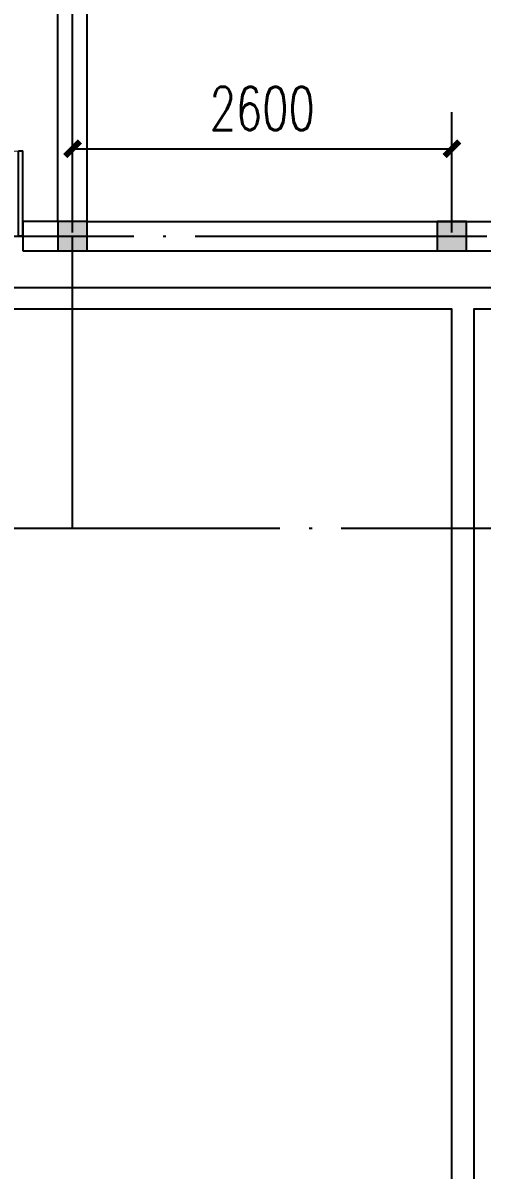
# Model space of a CAD drawing. Extents: x -93062 to 326984, y -142534 to 91021.
# Drawn here: x -17024 to -13878, y 69972 to 77834 of the extents above; entities that cross this region are included whole.
import ezdxf

# ---------------------------------------------------------------- set-up
doc = ezdxf.new("R2010")
doc.units = 0
doc.header["$LTSCALE"] = 1000
doc.header["$MEASUREMENT"] = 0
doc.linetypes.add('DOTE', pattern=[2.42, 2, -0.2, 0.02, -0.2])
doc.layers.get('0').update_dxf_attribs({"color": 8})
doc.layers.get('Defpoints').update_dxf_attribs({"color": 8})
for name, color, linetype in [('AXIS', 8, 'Continuous'), ('CENTRE LINE', 8, 'DOTE'), ('COLUMN', 8, 'Continuous'), ('DOTE', 8, 'DOTE'), ('EQUIPMENT', 8, 'Continuous'), ('PUB_HATCH', 8, 'Continuous'), ('WALL', 8, 'Continuous'), ('WINDOW', 8, 'Continuous'), ('WINDOW_TEXT', 8, 'Continuous')]:
    doc.layers.add(name, color=color, linetype=linetype)
doc.styles.add('_TCH_DIM_T3', font='SIMPLEX', dxfattribs={"width": 0.705882, "bigfont": 'GBCBIG'})
doc.styles.add('_TCH_WINDOW', font='SIMPLEX', dxfattribs={"bigfont": 'GBCBIG'})
doc.dimstyles.new('_TCH_ARCH&&100', dxfattribs={"dimtxt": 297.5, "dimasz": 100, "dimexe": 250, "dimexo": 300, "dimgap": 126.25, "dimtad": 1, "dimdec": 0, "dimzin": 0, "dimdsep": 46, "dimtxsty": '_TCH_DIM_T3', "dimblk": 'ARCHTICK', "dimcen": 0.09, "dimazin": 2, "dimtfac": 1, "dimtdec": 0, "dimtix": 1, "dimtmove": 2, "dimatfit": 3, "dimfxl": 1, "dimtolj": 1, "dimtzin": 0, "dimarcsym": 0})

# ---------------------------------------------------------------- blocks, each defined once
blk = doc.blocks.new('_ArchTick')
at = {"color": 0, "linetype": 'ByBlock', "const_width": 0.4}
blk.add_lwpolyline([(-0.5, -0.5), (0.5, 0.5)], dxfattribs=at)
blk = doc.blocks.new('*D347')
at = {"layer": 'AXIS', "color": 0, "lineweight": -2, "transparency": 16777216}
for p, q in [((-16684.3, 76397.1), (-16684.3, 77222.1)), ((-14084.8, 76397.1), (-14084.8, 77222.1)), ((-16684.3, 76972.1), (-14084.8, 76972.1))]:
    blk.add_line(p, q, dxfattribs=at)
at = {"layer": 'Defpoints', "color": 0, "transparency": 16777216}
for p in [(-14084.8, 76972.1), (-16684.3, 76097.1), (-14084.8, 76097.1)]:
    blk.add_point(p, dxfattribs=at)
at = {"layer": 'AXIS', "color": 0, "lineweight": -2, "transparency": 16777216, "xscale": 100, "yscale": 100, "zscale": 100, "rotation": 180}
blk.add_blockref('_ArchTick', (-16684.3, 76972.1), dxfattribs=at)
at = {"layer": 'AXIS', "color": 0, "lineweight": -2, "transparency": 16777216, "xscale": 100, "yscale": 100, "zscale": 100}
blk.add_blockref('_ArchTick', (-14084.8, 76972.1), dxfattribs=at)
at = {"layer": 'AXIS', "color": 0, "transparency": 16777216, "insert": (-15384.5, 77247.1), "char_height": 297.5, "attachment_point": 5, "style": '_TCH_DIM_T3'}
blk.add_mtext('\\A1;2600', dxfattribs=at)
blk = doc.blocks.new('$DorLib2D$00000002')
for p, q in [((-0.5, 0), (-0.5, 0.4875)), ((-0.475, 0.4875), (-0.5, 0.4875)), ((-0.475, 0), (-0.475, 0.4875)), ((0.475, 0), (0.475, 0.4875)), ((0.475, 0.4875), (0.5, 0.4875)), ((0.5, 0), (0.5, 0.4875)), ((-0.5, 0), (-0.475, 0)), ((0.5, 0), (0.475, 0))]:
    blk.add_line(p, q)
at = {"lineweight": 13}
for centre, start, end in [((-0.4875, 0), 0, 88.53072), ((0.4875, 0), 91.46928, 180)]:
    blk.add_arc(centre, 0.4875, start, end, dxfattribs=at)

msp = doc.modelspace()

# ---------------------------------------------------------------- hatches: boundary and pattern name
at = {"layer": 'PUB_HATCH'}
for points in [[(-16784.3, 76472.1), (-16784.3, 76272.1), (-16584.3, 76272.1), (-16584.3, 76472.1)], [(-13984.8, 76472.1), (-14184.8, 76472.1), (-14184.8, 76272.1), (-13984.8, 76272.1)]]:
    msp.add_hatch(color=256, dxfattribs=at).paths.add_polyline_path(points)

# ---------------------------------------------------------------- linework, layer by layer
at = {"layer": 'CENTRE LINE'}
msp.add_line((-20684.3, 76372.1), (-10334.3, 76372.1), dxfattribs=at)
msp.add_lwpolyline([(-16684.3, 74372.1), (-16684.3, 81372.1)], dxfattribs=at)
at = {"layer": 'COLUMN'}
for p, q in [((-16784.3, 76472.1), (-16784.3, 76272.1)), ((-16584.3, 76472.1), (-16784.3, 76472.1)), ((-16584.3, 76272.1), (-16584.3, 76472.1)), ((-13984.8, 76472.1), (-14184.8, 76472.1)), ((-14184.8, 76472.1), (-14184.8, 76272.1)), ((-13984.8, 76272.1), (-13984.8, 76472.1)), ((-16784.3, 76272.1), (-16584.3, 76272.1)), ((-14184.8, 76272.1), (-13984.8, 76272.1))]:
    msp.add_line(p, q, dxfattribs=at)
at = {"layer": 'DOTE'}
msp.add_line((-36622.7, 74372.1), (-7716.7, 74372.1), dxfattribs=at)
at = {"layer": 'EQUIPMENT', "color": 251}
msp.add_lwpolyline([(-11284.3, 60872.1), (-11134.3, 60872.1), (-11134.3, 60622.1), (-14084.3, 60622.1), (-14084.3, 75871.6), (-18784.7, 75871.6), (-18784.7, 75222.1), (-20134.3, 75222.1), (-20134.3, 76172.1), (-19984.3, 76172.1), (-19984.3, 75372.1), (-18934.7, 75372.1), (-18934.7, 76172.1), (-18784.7, 76172.1), (-18784.7, 76021.6), (-11134.3, 76021.6), (-11134.3, 75771.6), (-11284.3, 75771.6), (-11284.3, 75871.6), (-13934.3, 75871.6), (-13934.3, 60772.1), (-11284.3, 60772.1), (-11284.3, 60872.1)], dxfattribs=at)
at = {"layer": 'WALL'}
for p, q in [((-16784.3, 76472.1), (-16784.3, 81422.1)), ((-16584.3, 76472.1), (-16584.3, 81422.1)), ((-16784.3, 76472.1), (-17024.3, 76472.1)), ((-17024.3, 76472.1), (-17024.3, 76272.1)), ((-16584.3, 76472.1), (-10184.3, 76472.1)), ((-17024.3, 76272.1), (-16684.3, 76272.1)), ((-16684.3, 76272.1), (-10184.3, 76272.1))]:
    msp.add_line(p, q, dxfattribs=at)

# ---------------------------------------------------------------- block references
at = {"layer": 'WINDOW'}
ref = msp.add_blockref('$DorLib2D$00000002', (-17624.3, 76372.1), dxfattribs=dict(at, xscale=-1200, yscale=1200, zscale=-1200))
ref.add_attrib('A', 'GM1224', (-18204.3, 75848.3), dxfattribs={"layer": 'WINDOW_TEXT', "height": 297.5, "style": '_TCH_WINDOW', "width": 0.705882})

# ---------------------------------------------------------------- dimensions: what is measured, and where the dimension line sits
at = {"layer": 'AXIS'}
dim = msp.add_aligned_dim(p1=(-16684.264166, 76097.0681897), p2=(-14084.764166, 76097.0681897), distance=875, dimstyle='_TCH_ARCH&&100', dxfattribs=at)
dim.commit()
dim.dimension.update_dxf_attribs({"geometry": '*D347', "text_midpoint": (-15384.514166, 77247.0681897)})

doc.saveas('drawing.dxf')
